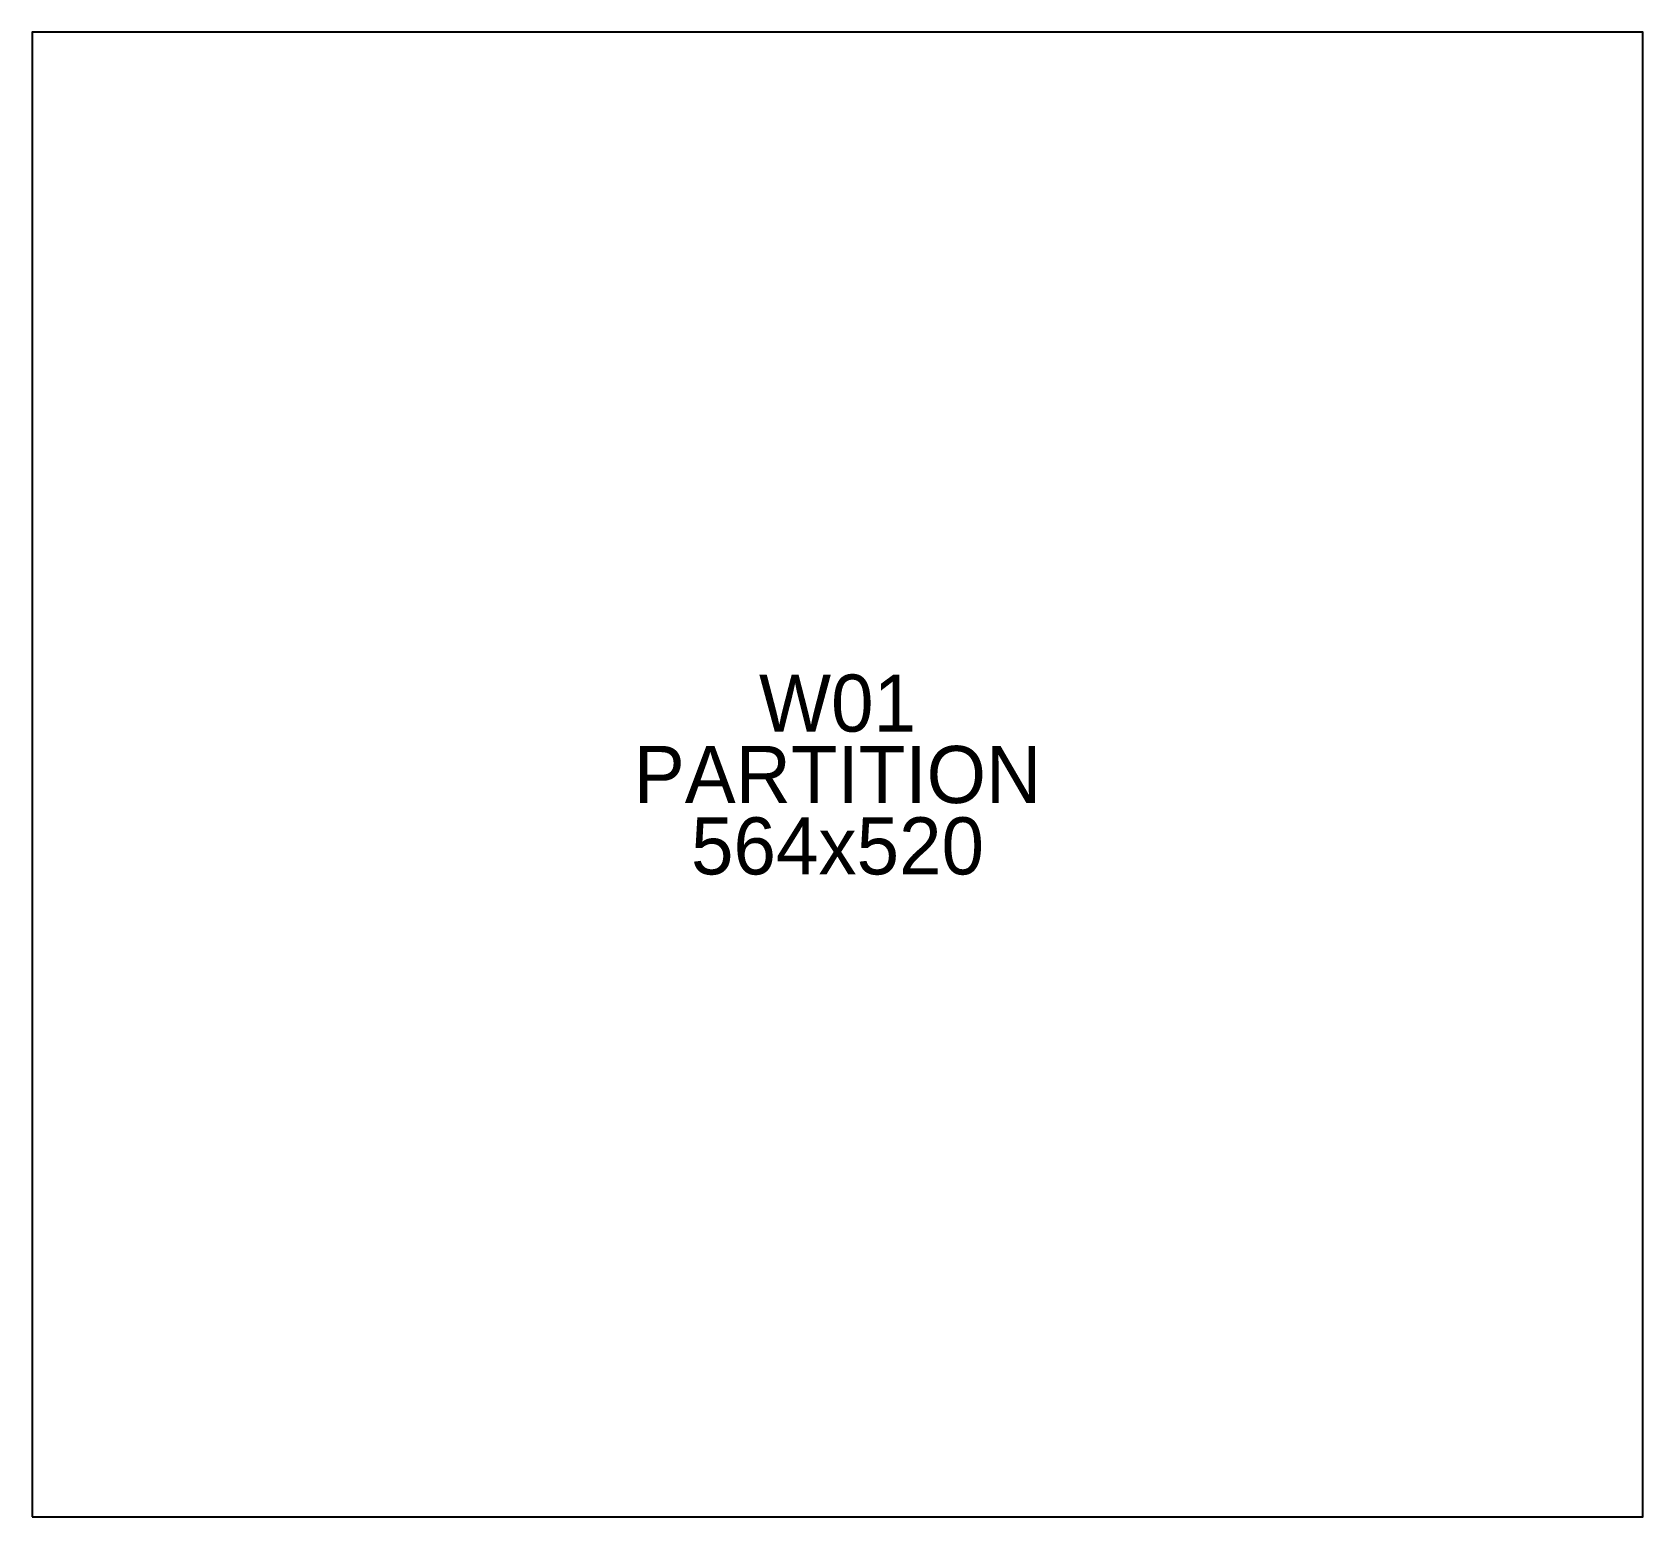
# Model space of a CAD drawing. Extents: x 0 to 564, y 0 to 520.
import ezdxf
from ezdxf.enums import TextEntityAlignment as Align

# ---------------------------------------------------------------- set-up
doc = ezdxf.new("R2010")
doc.units = 0
doc.layers.add('OUTLINE', color=7, linetype='CONTINUOUS')
doc.layers.add('UNIT_NUMBER', color=94, linetype='CONTINUOUS')

msp = doc.modelspace()

# ---------------------------------------------------------------- linework, layer by layer
at = {"layer": 'OUTLINE'}
msp.add_lwpolyline([(0, 0), (564, 0), (564, 520), (0, 520)], close=True, dxfattribs=at)

# ---------------------------------------------------------------- texts
at = {"layer": 'UNIT_NUMBER'}
for s, p in [('W01', (282, 285)), ('PARTITION', (282, 260)), ('564x520', (282, 235))]:
    msp.add_text(s, height=20, dxfattribs=at).set_placement(p, align=Align.MIDDLE_CENTER)

doc.saveas('drawing.dxf')
